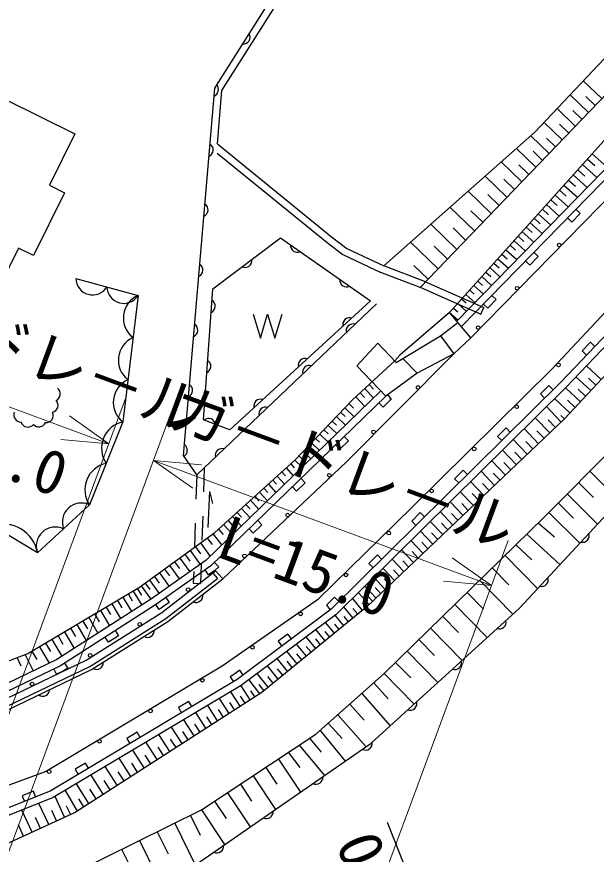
# Model space of a CAD drawing. Units: millimetres, scale not verified. Extents: x 40000 to 680000, y 20000 to 380000.
# Drawn here: x 250085 to 274129, y 279224 to 313954 of the extents above; entities that cross this region are included whole.
import ezdxf
from ezdxf.enums import TextEntityAlignment as Align

# ---------------------------------------------------------------- set-up
doc = ezdxf.new("R2010")
doc.units = ezdxf.units.MM
doc.header["$LTSCALE"] = 1000
doc.layers.add('S-BGD', color=7, linetype='Continuous', lineweight=25)
doc.layers.add('S-STR-HTXT', color=7, linetype='Continuous', lineweight=13)
doc.styles.add('@ＭＳ ゴシック', font='')
doc.styles.add('ＭＳ ゴシック', font='')
doc.styles.get('@ＭＳ ゴシック').set_extended_font_data('@MS Gothic')
doc.styles.get('ＭＳ ゴシック').set_extended_font_data('MS Gothic')

msp = doc.modelspace()

# ---------------------------------------------------------------- linework, layer by layer
at = {"layer": 'S-BGD'}
for p, q in [((258307, 310991), (268388, 326982)), ((258600, 310893), (268642, 326822)), ((271581, 309166), (275502, 313329)), ((268045, 301689), (277581, 312308)), ((275718, 311968), (266823, 302731)), ((278237, 311468), (268340, 301337)), ((278462, 311269), (268533, 301105)), ((274362, 310560), (273592, 311301)), ((257001, 295754), (258307, 310991)), ((258411, 308683), (258600, 310893)), ((268922, 300640), (278613, 310536)), ((273810, 309987), (273047, 310722)), ((274086, 310273), (273703, 310642)), ((273259, 309415), (272502, 310144)), ((273534, 309701), (273154, 310067)), ((272712, 308847), (271961, 309570)), ((272985, 309131), (272608, 309494)), ((265309, 303619), (271581, 309166)), ((272170, 308284), (271410, 309015)), ((272441, 308565), (272067, 308925)), ((258411, 308683), (263149, 304833)), ((271621, 307714), (270816, 308490)), ((258405, 308301), (262963, 304597)), ((271896, 307999), (271505, 308376)), ((273960, 308276), (274578, 307722)), ((271040, 307110), (270186, 307932)), ((271331, 307412), (270916, 307812)), ((273557, 307827), (274156, 307290)), ((273759, 308051), (274063, 307779)), ((273167, 307392), (273747, 306871)), ((273362, 307610), (273657, 307345)), ((270423, 306470), (269518, 307342)), ((270732, 306790), (270292, 307214)), ((280784, 307349), (272661, 298799)), ((281009, 307150), (272875, 298589)), ((272978, 307181), (273263, 306925)), ((269770, 305792), (268810, 306716)), ((272605, 306766), (272881, 306518)), ((272788, 306970), (273350, 306466)), ((270097, 306131), (269631, 306580)), ((272243, 306364), (272512, 306123)), ((272299, 299358), (279042, 306561)), ((272421, 306562), (272966, 306072)), ((281479, 306582), (272807, 297274)), ((269077, 305072), (268060, 306052)), ((271893, 305973), (272153, 305740)), ((272065, 306165), (272594, 305691)), ((273288, 305973), (273467, 305798)), ((269423, 305432), (268929, 305908)), ((271720, 305781), (272233, 305321)), ((273467, 305798), (273118, 305440)), ((268342, 304309), (267264, 305348)), ((271386, 305409), (271883, 304963)), ((271553, 305595), (271805, 305369)), ((273118, 305440), (272939, 305615)), ((268709, 304691), (268186, 305195)), ((271052, 305037), (271533, 304605)), ((271219, 305223), (271463, 305004)), ((258222, 302670), (261034, 304790)), ((261034, 304790), (264768, 302170)), ((262963, 304597), (263621, 304090)), ((263149, 304833), (263779, 304348)), ((267563, 303500), (266420, 304601)), ((270718, 304665), (271183, 304247)), ((270885, 304851), (271121, 304639)), ((263779, 304348), (265309, 303619)), ((267953, 303905), (267397, 304440)), ((270384, 304293), (270833, 303889)), ((270551, 304479), (270780, 304274)), ((263621, 304090), (265192, 303343)), ((270050, 303921), (270484, 303531)), ((270217, 304107), (270438, 303909)), ((271720, 304010), (271371, 303652)), ((271541, 304185), (271720, 304010)), ((267049, 302967), (265309, 303619)), ((267150, 303072), (266561, 303639)), ((269716, 303549), (270134, 303173)), ((269883, 303735), (270096, 303544)), ((271371, 303652), (271192, 303827)), ((266823, 302731), (265192, 303343)), ((269549, 303363), (269754, 303179)), ((252535, 303102), (255118, 302400)), ((267049, 302967), (269462, 301896)), ((269215, 302991), (269412, 302814)), ((269382, 303177), (269784, 302815)), ((257831, 297238), (258222, 302670)), ((266828, 302737), (269340, 301622)), ((268881, 302619), (269070, 302449)), ((269048, 302805), (269434, 302457)), ((255118, 302400), (254490, 297153)), ((264768, 302170), (258921, 296820)), ((268546, 302247), (268728, 302084)), ((268714, 302433), (269085, 302099)), ((269973, 302222), (269624, 301864)), ((269794, 302396), (269973, 302222)), ((265014, 302052), (257554, 294954)), ((268212, 301875), (268386, 301719)), ((268379, 302061), (268735, 301741)), ((269340, 301622), (269462, 301896)), ((269624, 301864), (269445, 302039)), ((259893, 301621), (260193, 300621)), ((260193, 300621), (260495, 301621)), ((260495, 301621), (260793, 300621)), ((260793, 300621), (261093, 301621)), ((268045, 301689), (265975, 299915)), ((268922, 300640), (268045, 301689)), ((268045, 301689), (268385, 301383)), ((267667, 300720), (268389, 301277)), ((265832, 299620), (267667, 300720)), ((267667, 300720), (268225, 299978)), ((268922, 300640), (268225, 299978)), ((273892, 300459), (273548, 300096)), ((274073, 300286), (273892, 300459)), ((265070, 300414), (264194, 299480)), ((265832, 299620), (265070, 300414)), ((273548, 300096), (273729, 299924)), ((263749, 295480), (268225, 299978)), ((265975, 299915), (265773, 299681)), ((266101, 299781), (266696, 299173)), ((268225, 299978), (266696, 299173)), ((271962, 293199), (278635, 299899)), ((265773, 299681), (264014, 298067)), ((264194, 299480), (265400, 298226)), ((274330, 298909), (273719, 299478)), ((266696, 299173), (265400, 298226)), ((266478, 293601), (272299, 299358)), ((272661, 298799), (263134, 289393)), ((264705, 298701), (264882, 298507)), ((273903, 298450), (273288, 299024)), ((274117, 298680), (273810, 298965)), ((265191, 298441), (257950, 291416)), ((272875, 298589), (263331, 289165)), ((264337, 298363), (264519, 298164)), ((264521, 298532), (264880, 298140)), ((272166, 298662), (271810, 298311)), ((272341, 298484), (272166, 298662)), ((273473, 297989), (272852, 298567)), ((273688, 298220), (273379, 298507)), ((265400, 298226), (258142, 291184)), ((261620, 295564), (264014, 298067)), ((264152, 298194), (264521, 297792)), ((265561, 298034), (265283, 297764)), ((265476, 298281), (265623, 298080)), ((265623, 298080), (265561, 298034)), ((271810, 298311), (271985, 298133)), ((273039, 297523), (272399, 298120)), ((273256, 297756), (272941, 298050)), ((263694, 297732), (264079, 297363)), ((263867, 297913), (264063, 297725)), ((265283, 297764), (265108, 297943)), ((272673, 297146), (272063, 297787)), ((263348, 297371), (263720, 297015)), ((263521, 297551), (263711, 297370)), ((272198, 296695), (271597, 297327)), ((272816, 297283), (272666, 297423)), ((254490, 297153), (253109, 293710)), ((258921, 296820), (257831, 297238)), ((263003, 297009), (263361, 296666)), ((263175, 297190), (263358, 297015)), ((272807, 297274), (264622, 289491)), ((272435, 296921), (272133, 297239)), ((262657, 296648), (263002, 296318)), ((262830, 296829), (263006, 296660)), ((270387, 296905), (270031, 296554)), ((270562, 296727), (270387, 296905)), ((271731, 296250), (271138, 296874)), ((271964, 296473), (271666, 296787)), ((262311, 296287), (262643, 295970)), ((262484, 296467), (262653, 296306)), ((263847, 296371), (263488, 296023)), ((263673, 296551), (263847, 296371)), ((270031, 296554), (270207, 296376)), ((271269, 295812), (270685, 296427)), ((271500, 296031), (271206, 296341)), ((261966, 295925), (262284, 295621)), ((262139, 296106), (262301, 295951)), ((263488, 296023), (263314, 296203)), ((270815, 295379), (270238, 295986)), ((271042, 295595), (270752, 295901)), ((257554, 294954), (257001, 295754)), ((258298, 292561), (261620, 295564)), ((261620, 295564), (261925, 295273)), ((261793, 295745), (261949, 295596)), ((270949, 289435), (276768, 295708)), ((257864, 295248), (257832, 294249)), ((258641, 290645), (263749, 295480)), ((261265, 295243), (261559, 294918)), ((261451, 295411), (261595, 295252)), ((270360, 294947), (269791, 295545)), ((270587, 295163), (270301, 295464)), ((250947, 291721), (245268, 295114)), ((257554, 294954), (257522, 293954)), ((260894, 294908), (261200, 294570)), ((261080, 295076), (261230, 294910)), ((268608, 295149), (268252, 294798)), ((268783, 294971), (268608, 295149)), ((269911, 294520), (269351, 295110)), ((270136, 294733), (269853, 295030)), ((273861, 295106), (275082, 293891)), ((260524, 294573), (260841, 294221)), ((260709, 294740), (260865, 294568)), ((262053, 294631), (261694, 294282)), ((261879, 294810), (262053, 294631)), ((268252, 294798), (268428, 294620)), ((269469, 294100), (268917, 294681)), ((269690, 294310), (269412, 294603)), ((273393, 294636), (274011, 294020)), ((258081, 294269), (258016, 292770)), ((258081, 294269), (258209, 293763)), ((260153, 294237), (260482, 293873)), ((260338, 294405), (260500, 294226)), ((261694, 294282), (261520, 294462)), ((269033, 293685), (268489, 294258)), ((269251, 293893), (268977, 294181)), ((272924, 294166), (274178, 292917)), ((259782, 293902), (260123, 293525)), ((259967, 294070), (260135, 293884)), ((268604, 293277), (268067, 293842)), ((253109, 293710), (250947, 291721)), ((259411, 293567), (259764, 293176)), ((259596, 293734), (259770, 293542)), ((262605, 289811), (266478, 293601)), ((268819, 293481), (268548, 293766)), ((273186, 293167), (272553, 293793)), ((257800, 293249), (257768, 292250)), ((259040, 293232), (259405, 292828)), ((259225, 293399), (259405, 293201)), ((265328, 286716), (271962, 293199)), ((266829, 293392), (266473, 293041)), ((267004, 293214), (266829, 293392)), ((268180, 292874), (267651, 293431)), ((268392, 293075), (268125, 293356)), ((272162, 293400), (273444, 292125)), ((257490, 292955), (257458, 291955)), ((258669, 292896), (259046, 292480)), ((258854, 293064), (259040, 292859)), ((260258, 292890), (259899, 292542)), ((260084, 293069), (260258, 292890)), ((266473, 293041), (266649, 292863)), ((267762, 292477), (267240, 293026)), ((267971, 292675), (267708, 292952)), ((272395, 292376), (271714, 292958)), ((255180, 290297), (258298, 292561)), ((258222, 292505), (258600, 292047)), ((258452, 292700), (258648, 292486)), ((259899, 292542), (259725, 292721)), ((267351, 292085), (266836, 292626)), ((267557, 292281), (267297, 292554)), ((271242, 292496), (272619, 291236)), ((257712, 292135), (258117, 291578)), ((257988, 292336), (258193, 292067)), ((266945, 291699), (266437, 292233)), ((267148, 291892), (266892, 292161)), ((257277, 291820), (257699, 291240)), ((257495, 291978), (257707, 291686)), ((266544, 291318), (266044, 291845)), ((266745, 291509), (266493, 291774)), ((271460, 291430), (270797, 292060)), ((257950, 291416), (255672, 289816)), ((256848, 291507), (257264, 290934)), ((257062, 291664), (257272, 291375)), ((265050, 291636), (264694, 291285)), ((265225, 291458), (265050, 291636)), ((266150, 290943), (265656, 291462)), ((266347, 291131), (266099, 291392)), ((270345, 291619), (271694, 290239)), ((258142, 291184), (255839, 289567)), ((256213, 291046), (256417, 290765)), ((256423, 291199), (256834, 290632)), ((256635, 291353), (256842, 291068)), ((257736, 291250), (257710, 290454)), ((258290, 291328), (258464, 291149)), ((258464, 291149), (258301, 290991)), ((264694, 291285), (264870, 291107)), ((265761, 290573), (265274, 291085)), ((269817, 291103), (270504, 290400)), ((255795, 290743), (255997, 290465)), ((256003, 290894), (256409, 290334)), ((256102, 289250), (258334, 290977)), ((257426, 290956), (257410, 290464)), ((258045, 290811), (257902, 291016)), ((258301, 290991), (258045, 290811)), ((258215, 290885), (258419, 290664)), ((258334, 290977), (258641, 290645)), ((265377, 290208), (264898, 290713)), ((265955, 290758), (265710, 291016)), ((255253, 290350), (255643, 289797)), ((255617, 290205), (255421, 290472)), ((255588, 290592), (255990, 290039)), ((256274, 289004), (258419, 290664)), ((256360, 288881), (258641, 290645)), ((257410, 290464), (257710, 290454)), ((264999, 289849), (264526, 290346)), ((265569, 290391), (265327, 290645)), ((269288, 290586), (270666, 289177)), ((250548, 287544), (255180, 290297)), ((254885, 289723), (254720, 290023)), ((254910, 290136), (255273, 289560)), ((255274, 289969), (255093, 290245)), ((264257, 290080), (264711, 289575)), ((265188, 290029), (264950, 290279)), ((268774, 290083), (269453, 289388)), ((255672, 289816), (251748, 287302)), ((254259, 289749), (254440, 289446)), ((254490, 289886), (254846, 289287)), ((256409, 289661), (256000, 289374)), ((256265, 289866), (256409, 289661)), ((258612, 287036), (262605, 289811)), ((263271, 289879), (262971, 289583)), ((263447, 289701), (263271, 289879)), ((264428, 289333), (264015, 289841)), ((264411, 289656), (264580, 289456)), ((264655, 289928), (264853, 289710)), ((255839, 289567), (251894, 287039)), ((253555, 289331), (253930, 288700)), ((253792, 289472), (253977, 289160)), ((254029, 289612), (254394, 288997)), ((256000, 289374), (255856, 289579)), ((263134, 289393), (259233, 286467)), ((264622, 289491), (260247, 285934)), ((262971, 289583), (262935, 289556)), ((262935, 289556), (263085, 289356)), ((264040, 289018), (263658, 289488)), ((264234, 289175), (264035, 289420)), ((264789, 283829), (270949, 289435)), ((268259, 289580), (269600, 288208)), ((252969, 287276), (256102, 289250)), ((253070, 289042), (253455, 288395)), ((253114, 287013), (256274, 289004)), ((253313, 289187), (253503, 288867)), ((263331, 289165), (259400, 286218)), ((263652, 288702), (263297, 289140)), ((263846, 288860), (263663, 289086)), ((267758, 289090), (268420, 288413)), ((252572, 288746), (252967, 288082)), ((252821, 288894), (253016, 288567)), ((253186, 286882), (256360, 288881)), ((263264, 288387), (262896, 288840)), ((263458, 288544), (263277, 288767)), ((251799, 288287), (252004, 287942)), ((252061, 288443), (252466, 287762)), ((252317, 288595), (252516, 288258)), ((254307, 288288), (253886, 288019)), ((254173, 288499), (254307, 288288)), ((261335, 288356), (260935, 288057)), ((261485, 288156), (261335, 288356)), ((262877, 288071), (262496, 288539)), ((263070, 288229), (262883, 288459)), ((267256, 288600), (268563, 287264)), ((251282, 287980), (251491, 287629)), ((251537, 288131), (251952, 287433)), ((253886, 288019), (253752, 288229)), ((260935, 288057), (261085, 287856)), ((262101, 287441), (261695, 287939)), ((262489, 287756), (262096, 288239)), ((262683, 287914), (262489, 288151)), ((266768, 288123), (267413, 287463)), ((250933, 287298), (250725, 287649)), ((251027, 287828), (251431, 287149)), ((261713, 287125), (261295, 287639)), ((262295, 287598), (262095, 287844)), ((266280, 287646), (267552, 286344)), ((245799, 285760), (250548, 287544)), ((251748, 287302), (248255, 285614)), ((248260, 285019), (252969, 287276)), ((250271, 287023), (250106, 287378)), ((250428, 287499), (250761, 286825)), ((261325, 286810), (260895, 287339)), ((261519, 286967), (261307, 287228)), ((261907, 287283), (261701, 287536)), ((251894, 287039), (248369, 285336)), ((248375, 284742), (253114, 287013)), ((248432, 284603), (253186, 286882)), ((251280, 282659), (258612, 287036)), ((251738, 286686), (251629, 286911)), ((252202, 286940), (252017, 286821)), ((252068, 287150), (252202, 286940)), ((260928, 286487), (260485, 287032)), ((261126, 286649), (260908, 286917)), ((265804, 287181), (266432, 286539)), ((252017, 286821), (251738, 286686)), ((259093, 286675), (258946, 286588)), ((258946, 286588), (259074, 286373)), ((259335, 286857), (259093, 286675)), ((259485, 286657), (259335, 286857)), ((260520, 286155), (260064, 286716)), ((260724, 286321), (260499, 286598)), ((262495, 284201), (265328, 286716)), ((265328, 286716), (266568, 285448)), ((259233, 286467), (251467, 281841)), ((259400, 286218), (251600, 281571)), ((259380, 286206), (259761, 285621)), ((259719, 286457), (260153, 285874)), ((260130, 286263), (260334, 286004)), ((264899, 286335), (265490, 285670)), ((260247, 285934), (252507, 280960)), ((259357, 285362), (258971, 285962)), ((259786, 286003), (259954, 285745)), ((264398, 285890), (265585, 284553)), ((257228, 285564), (256799, 285308)), ((257356, 285349), (257228, 285564)), ((258895, 285065), (258499, 285681)), ((259126, 285213), (258930, 285517)), ((259359, 285773), (259548, 285485)), ((256799, 285308), (256927, 285093)), ((258421, 284760), (258014, 285392)), ((258658, 284912), (258457, 285224)), ((263901, 285449), (264497, 284778)), ((257447, 284135), (257020, 284800)), ((257934, 284447), (257517, 285096)), ((258177, 284604), (257972, 284924)), ((263405, 285009), (264580, 283685)), ((256949, 283814), (256510, 284496)), ((257691, 284291), (257480, 284619)), ((263581, 284025), (263006, 284655)), ((255080, 284285), (254651, 284029)), ((255208, 284070), (255080, 284285)), ((256437, 283485), (255987, 284185)), ((257198, 283974), (256981, 284311)), ((257756, 281062), (262495, 284201)), ((262675, 284360), (263717, 283088)), ((254651, 284029), (254779, 283814)), ((255912, 283148), (255451, 283865)), ((255902, 277682), (264789, 283829)), ((256693, 283649), (256471, 283995)), ((262728, 283452), (262242, 284033)), ((255374, 282802), (254901, 283538)), ((256174, 283316), (255947, 283671)), ((261838, 282828), (261364, 283452)), ((261802, 283742), (262853, 282490)), ((254822, 282447), (254337, 283202)), ((255643, 282975), (255410, 283338)), ((260943, 283173), (261853, 281799)), ((252933, 283005), (252503, 282749)), ((252503, 282749), (252631, 282535)), ((253060, 282791), (252933, 283005)), ((254256, 282084), (253759, 282857)), ((255098, 282625), (254859, 282997)), ((260420, 282826), (260878, 282134)), ((247224, 281173), (251280, 282659)), ((253676, 281711), (253166, 282504)), ((254539, 282265), (254294, 282648)), ((259897, 282480), (260821, 281085)), ((253081, 281328), (252558, 282142)), ((253966, 281897), (253714, 282289)), ((259365, 282128), (259831, 281425)), ((251467, 281841), (247681, 280331)), ((250775, 281834), (250311, 281649)), ((250868, 281602), (250775, 281834)), ((252094, 281866), (252592, 281014)), ((253378, 281519), (253120, 281921)), ((258834, 281776), (259772, 280359)), ((251600, 281571), (247784, 280049)), ((250311, 281649), (250403, 281417)), ((251411, 280455), (251006, 281334)), ((252071, 280759), (251676, 281616)), ((252642, 281528), (252859, 281186)), ((258295, 281419), (258768, 280705)), ((249745, 277122), (257756, 281062)), ((250724, 280138), (250302, 281054)), ((251741, 280607), (251542, 281038)), ((252135, 281230), (252314, 280871)), ((257756, 281062), (258708, 279623)), ((252507, 280960), (248330, 279035)), ((251068, 280296), (250861, 280745)), ((257292, 280834), (257694, 280017)), ((250367, 279974), (250152, 280441)), ((256643, 280515), (257494, 278784)), ((276425, 252610), (265474, 280539)), ((255912, 280155), (256365, 279235)), ((255181, 279796), (256140, 277847)), ((254438, 279430), (254926, 278438))]:
    msp.add_line(p, q, dxfattribs=at)
msp.add_lwpolyline([(244892, 315460), (249194, 313337), (248156, 311235), (252490, 309095), (251439, 306965), (252063, 306657), (250780, 304058), (250161, 304363), (246077, 296089), (245119, 296562), (244656, 295623), (241762, 297052), (242327, 298197), (237538, 300561)], dxfattribs=at)
for centre in [(272590, 304491), (270847, 302699), (269229, 301059), (272563, 299515), (266732, 298581), (270829, 297781), (264889, 296738), (269066, 296033), (263053, 294940), (267299, 294291), (261326, 293287), (265520, 292541), (259532, 291595), (263746, 290805), (257194, 290199), (261867, 289191), (255187, 288764), (259866, 287806), (253132, 287469), (250721, 286283), (257785, 286437), (255637, 285166), (253518, 283905), (251434, 282652)]:
    msp.add_circle(centre, 75, dxfattribs=at)
for centre, radius, start, end in [((259485, 313109), 283, 265.8432, 29.6982), ((258115, 310954), 335, 299.2809, 32.5218), ((257954, 308432), 283, 293.1719, 57.0269), ((257740, 305941), 283, 293.1719, 57.0269), ((261725, 304468), 283, 173.0248, 296.8798), ((257527, 303450), 283, 293.1719, 57.0269), ((259556, 303843), 283, 245.0823, 8.9374), ((253233, 303117), 698, 181.2662, 328.3334), ((263771, 303032), 283, 173.0248, 296.8798), ((254525, 302766), 698, 181.2662, 328.3334), ((255536, 301463), 1026, 114.0028, 232.3437), ((258037, 301953), 283, 293.9504, 57.8054), ((263891, 301186), 283, 70.5308, 194.3858), ((257313, 300959), 283, 293.1719, 57.0269), ((264032, 300933), 283, 71.6476, 195.5026), ((255326, 299714), 1026, 114.0028, 232.3437), ((262046, 299498), 283, 70.5308, 194.3858), ((257857, 299460), 283, 293.9504, 57.8054), ((262221, 299210), 283, 71.6476, 195.5026), ((255117, 297965), 1026, 114.0028, 232.3437), ((257100, 298468), 283, 293.1719, 57.0269), ((251592, 298313), 300, 295.5816, 51.8362), ((251498, 297842), 300, 284.4761, 41.842), ((260202, 297811), 283, 70.5308, 194.3858), ((260409, 297487), 283, 71.6476, 195.5026), ((250263, 297446), 300, 159.4472, 269.0234), ((251302, 297424), 300, 265.1162, 25.1923), ((258046, 297012), 283, 7.1226, 130.9776), ((250544, 297237), 300, 197.5636, 321.1495), ((251003, 297248), 300, 221.4806, 335.9243), ((254712, 296065), 1110, 101.4936, 214.7914), ((256867, 295975), 296, 301.5682, 54.113), ((258598, 295763), 283, 71.6476, 195.5026), ((254021, 294343), 1110, 101.4936, 214.7914), ((252764, 293000), 789, 64.112, 201.1144), ((249505, 291458), 1466, 10.3504, 107.9255), ((251683, 292005), 789, 64.112, 201.1144), ((273558, 292444), 283, 255.2257, 19.0808), ((271858, 290611), 283, 255.2257, 19.0808), ((257524, 289950), 283, 245.799, 9.654), ((270105, 288848), 283, 250.377, 14.232), ((255507, 288501), 283, 240.2794, 4.1344), ((268256, 287165), 283, 250.377, 14.232), ((253391, 287169), 283, 240.2794, 4.1344), ((251168, 286062), 283, 233.6831, 357.5381), ((266407, 285482), 283, 250.377, 14.232), ((264562, 283819), 276, 240.711, 10.44), ((262500, 282408), 283, 242.7422, 6.5972), ((260444, 280986), 283, 242.7422, 6.5972), ((258388, 279564), 283, 242.7422, 6.5972)]:
    msp.add_arc(centre, radius, start, end, dxfattribs=at)
at = {"layer": 'S-STR-HTXT'}
for p, q in [((253902, 296242), (245720, 299272)), ((241330, 262288), (254596, 298118)), ((243091, 261339), (256454, 297430)), ((253902, 296242), (252270, 297399)), ((251910, 296428), (253902, 296242)), ((255759, 295555), (269784, 290362)), ((257751, 295369), (255759, 295555)), ((255759, 295555), (257391, 294399)), ((256713, 255057), (270478, 292238)), ((269784, 290362), (268152, 291518)), ((267792, 290548), (269784, 290362))]:
    msp.add_line(p, q, dxfattribs=at)

# ---------------------------------------------------------------- texts
at = {"layer": 'S-BGD', "style": 'ＭＳ ゴシック'}
msp.add_text('R=50', height=1833, rotation=111.41, dxfattribs=at).set_placement((267299, 275885), align=Align.BOTTOM_LEFT)
at = {"layer": 'S-STR-HTXT', "style": 'ＭＳ ゴシック'}
for p in [(250158, 298695), (263119, 293896)]:
    msp.add_text('ガ－ドレ－ル', height=1833, rotation=339.683, dxfattribs=at).set_placement(p, align=Align.BOTTOM_CENTER)
at = {"layer": 'S-STR-HTXT', "style": '@ＭＳ ゴシック'}
for s, p in [('L=9.0', (249463, 296819)), ('L=15.0', (262424, 292021))]:
    msp.add_text(s, height=1833, rotation=339.683, dxfattribs=at).set_placement(p, align=Align.TOP_CENTER)

doc.saveas('drawing.dxf')
